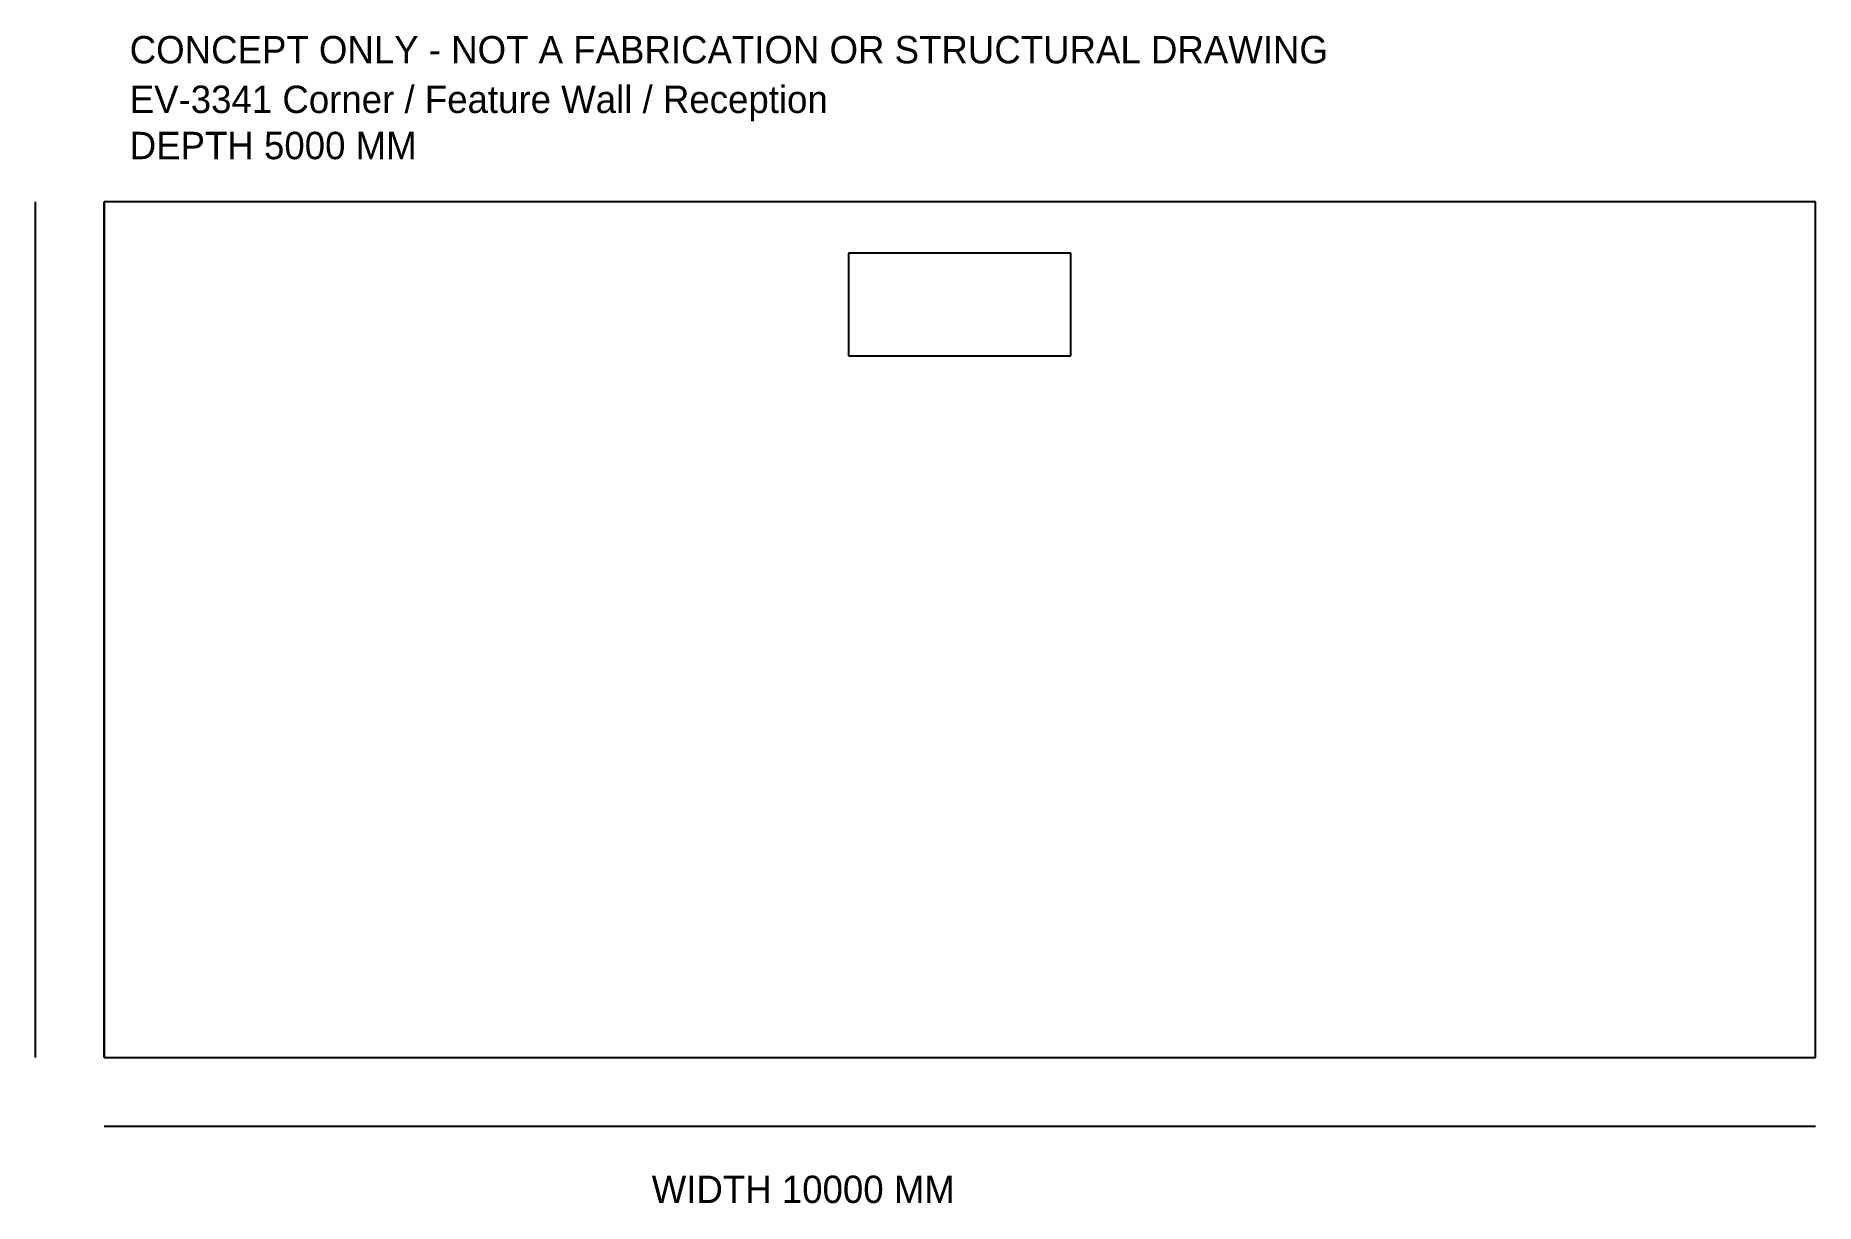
# Model space of a CAD drawing. Header units: millimetres. Extents: x -400 to 10000, y -852 to 5972.
import ezdxf

# ---------------------------------------------------------------- set-up
doc = ezdxf.new("R2010")
doc.units = ezdxf.units.MM

msp = doc.modelspace()

# ---------------------------------------------------------------- linework, layer by layer
at = {"layer": 'DIMENSIONS'}
for p, q in [((-400, 0), (-400, 5000)), ((0, -400), (10000, -400))]:
    msp.add_line(p, q, dxfattribs=at)
at = {"layer": 'FOOTPRINT'}
for p, q in [((10000, 5000), (0, 5000)), ((0, 5000), (0, 0)), ((10000, 0), (10000, 5000)), ((0, 0), (10000, 0))]:
    msp.add_line(p, q, dxfattribs=at)
at = {"layer": 'FURNITURE'}
for p, q in [((5650, 4700), (4350, 4700)), ((4350, 4700), (4350, 4100)), ((5650, 4100), (5650, 4700)), ((4350, 4100), (5650, 4100))]:
    msp.add_line(p, q, dxfattribs=at)
at = {"layer": 'WALLS'}
for q in [(0, 5000), (10000, 0)]:
    msp.add_line((0, 0), q, dxfattribs=at)

# ---------------------------------------------------------------- texts
at = {"layer": 'LABELS'}
for s, p in [('CONCEPT ONLY - NOT A FABRICATION OR STRUCTURAL DRAWING', (150, 5810)), ('EV-3341 Corner / Feature Wall / Reception', (150, 5520)), ('DEPTH 5000 MM', (150, 5250)), ('WIDTH 10000 MM', (3200, -850))]:
    msp.add_text(s, height=160, dxfattribs=at).set_placement(p)

doc.saveas('drawing.dxf')
